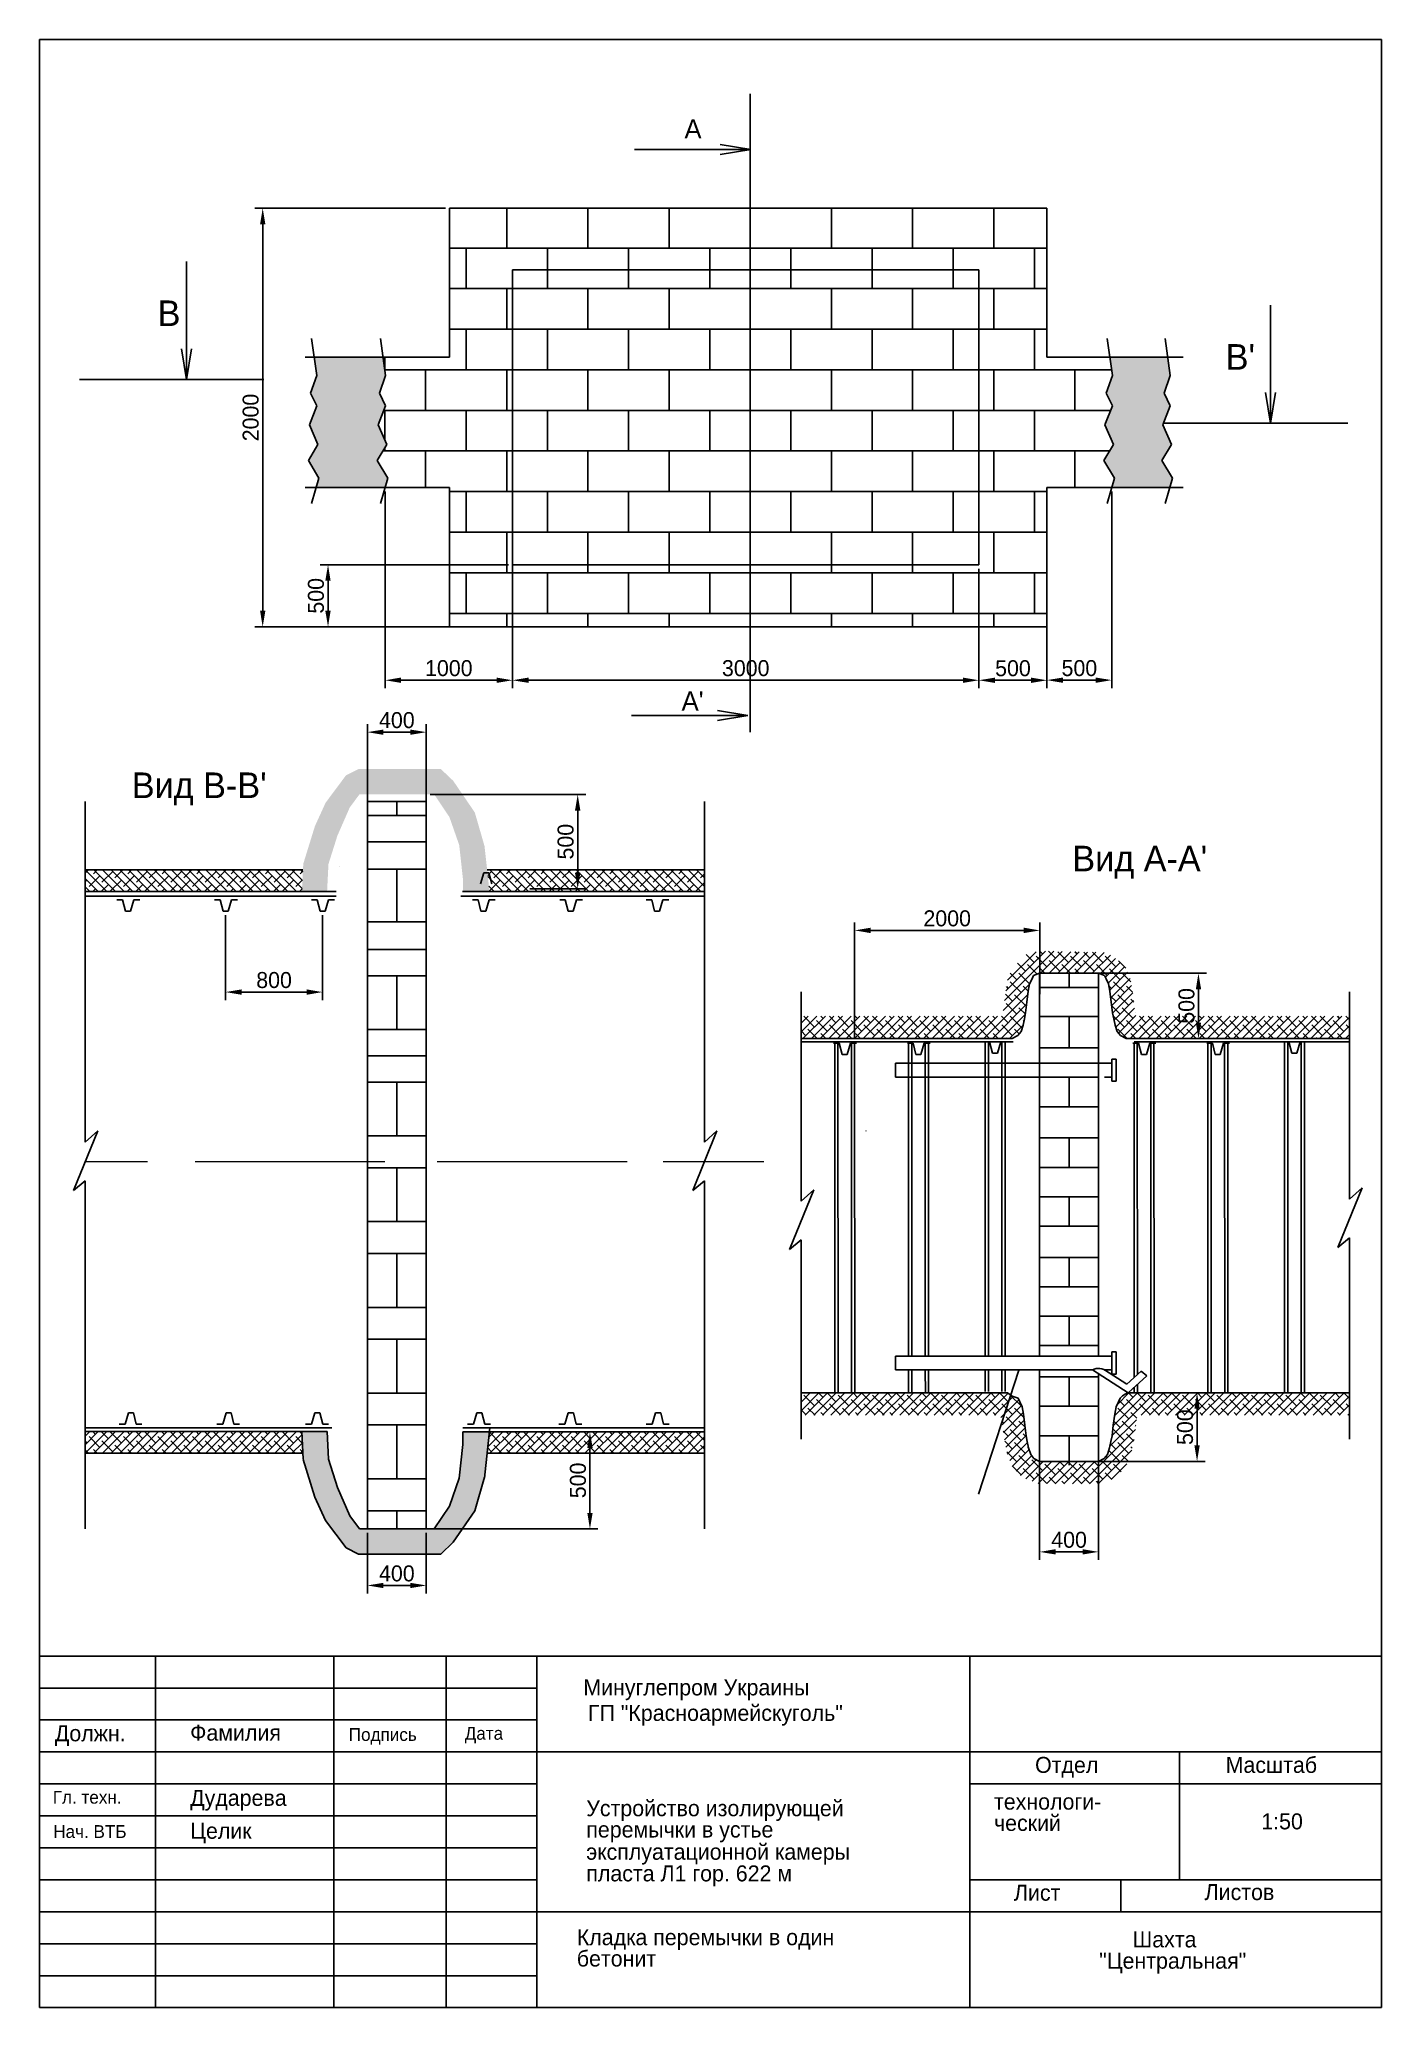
# Model space of a CAD drawing. Header units: millimetres. Extents: x 337 to 547, y -59 to 249.
import ezdxf

# ---------------------------------------------------------------- set-up
doc = ezdxf.new("R2010")
doc.units = ezdxf.units.MM
doc.dimstyles.new('ISO-25', dxfattribs={"dimtxt": 2.5, "dimasz": 2.5, "dimexe": 1.25, "dimexo": 0.625, "dimtad": 1, "dimtxsty": 'Standard', "dimcen": 2.5, "dimadec": 0, "dimazin": 0, "dimtfac": 1, "dimtmove": 0, "dimatfit": 3, "dimfxl": 0, "dimarcsym": 0})
pattern_1 = [(45, (0, -94.5525), (-0.6735192, 0.6735192), []), (135, (0, -94.5525), (-2.0205576, 0.6735192), [2.38125, -1.42875])]
pattern_2 = [(0, (16.1476, 0), (0, 6.35), []), (90, (16.148, 0), (-12.7, 8e-16), [6.35, -6.35]), (90, (22.498, 0), (-12.7, 8e-16), [-6.35, 6.35])]
pattern_3 = [(315, (0, 145.9834), (-0.6735192, -0.6735192), []), (225, (0, 145.9834), (-2.0205576, -0.6735192), [2.38125, -1.42875])]

# ---------------------------------------------------------------- blocks, each defined once
blk = doc.blocks.new('*D2')
at = {"color": 0, "lineweight": -2}
for p, q in [((365.86, 111.56), (365.86, 98.26)), ((381.04, 111.56), (381.04, 98.26)), ((368.36, 99.51), (378.54, 99.51))]:
    blk.add_line(p, q, dxfattribs=at)
at = {"color": 0}
for points in [[(368.36, 99.93), (368.36, 99.09), (365.86, 99.51)], [(378.54, 99.93), (378.54, 99.09), (381.04, 99.51)]]:
    blk.add_solid(points, dxfattribs=at)
at = {"layer": 'Defpoints', "color": 0}
for p in [(365.86, 112.19), (381.04, 112.19), (381.04, 99.51)]:
    blk.add_point(p, dxfattribs=at)
at = {"color": 0, "insert": (373.45, 101.38), "char_height": 2.5, "attachment_point": 5}
blk.add_mtext('800', dxfattribs=at)
blk = doc.blocks.new('*D4')
at = {"color": 0, "lineweight": -2}
for p, q in [((403.62, 30.71), (424.12, 30.71)), ((422.87, 18.02), (422.87, 28.21)), ((397.89, 15.52), (424.12, 15.52))]:
    blk.add_line(p, q, dxfattribs=at)
at = {"color": 0}
for points in [[(422.46, 28.21), (423.29, 28.21), (422.87, 30.71)], [(422.46, 18.02), (423.29, 18.02), (422.87, 15.52)]]:
    blk.add_solid(points, dxfattribs=at)
at = {"layer": 'Defpoints', "color": 0}
for p in [(403, 30.71), (422.87, 30.71), (397.27, 15.52)]:
    blk.add_point(p, dxfattribs=at)
at = {"color": 0, "insert": (421, 23.12), "char_height": 2.5, "attachment_point": 5, "rotation": 90}
blk.add_mtext('500', dxfattribs=at)
blk = doc.blocks.new('*D5')
at = {"color": 0, "lineweight": -2}
for p, q in [((388.05, 14.9), (388.05, 5.44)), ((397.27, 14.9), (397.27, 5.44)), ((390.55, 6.69), (394.77, 6.69))]:
    blk.add_line(p, q, dxfattribs=at)
at = {"color": 0}
for points in [[(390.55, 7.1), (390.55, 6.27), (388.05, 6.69)], [(394.77, 7.1), (394.77, 6.27), (397.27, 6.69)]]:
    blk.add_solid(points, dxfattribs=at)
at = {"layer": 'Defpoints', "color": 0}
for p in [(388.05, 15.52), (397.27, 15.52), (397.27, 6.69)]:
    blk.add_point(p, dxfattribs=at)
at = {"color": 0, "insert": (392.66, 8.56), "char_height": 2.5, "attachment_point": 5}
blk.add_mtext('400', dxfattribs=at)
blk = doc.blocks.new('*D8')
at = {"color": 0, "lineweight": -2}
for p, q in [((499.59, 102.45), (519.32, 102.45)), ((518.07, 99.95), (518.07, 94.74)), ((508.46, 92.24), (519.32, 92.24))]:
    blk.add_line(p, q, dxfattribs=at)
at = {"color": 0}
for points in [[(517.66, 99.95), (518.49, 99.95), (518.07, 102.45)], [(517.66, 94.74), (518.49, 94.74), (518.07, 92.24)]]:
    blk.add_solid(points, dxfattribs=at)
at = {"layer": 'Defpoints', "color": 0}
for p in [(498.96, 102.45), (507.84, 92.24), (518.07, 92.24)]:
    blk.add_point(p, dxfattribs=at)
at = {"color": 0, "insert": (516.2, 97.35), "char_height": 2.5, "attachment_point": 5, "rotation": 90}
blk.add_mtext('500', dxfattribs=at)
blk = doc.blocks.new('*D9')
at = {"color": 0, "lineweight": -2}
for p, q in [((493.22, 27.24), (493.22, 10.69)), ((502.44, 27.24), (502.44, 10.69)), ((495.72, 11.94), (499.94, 11.94))]:
    blk.add_line(p, q, dxfattribs=at)
at = {"color": 0}
for points in [[(495.72, 12.36), (495.72, 11.53), (493.22, 11.94)], [(499.94, 12.36), (499.94, 11.53), (502.44, 11.94)]]:
    blk.add_solid(points, dxfattribs=at)
at = {"layer": 'Defpoints', "color": 0}
for p in [(493.22, 27.86), (502.44, 27.86), (502.44, 11.94)]:
    blk.add_point(p, dxfattribs=at)
at = {"color": 0, "insert": (497.83, 13.82), "char_height": 2.5, "attachment_point": 5}
blk.add_mtext('400', dxfattribs=at)
blk = doc.blocks.new('*D10')
at = {"color": 0, "lineweight": -2}
for p, q in [((517.85, 28.59), (517.85, 34.32)), ((518.15, 36.82), (519.1, 36.82)), ((500.68, 26.09), (519.1, 26.09))]:
    blk.add_line(p, q, dxfattribs=at)
at = {"color": 0}
for points in [[(517.44, 34.32), (518.27, 34.32), (517.85, 36.82)], [(517.44, 28.59), (518.27, 28.59), (517.85, 26.09)]]:
    blk.add_solid(points, dxfattribs=at)
at = {"layer": 'Defpoints', "color": 0}
for p in [(517.53, 36.82), (517.85, 36.82), (500.06, 26.09)]:
    blk.add_point(p, dxfattribs=at)
at = {"color": 0, "insert": (515.98, 31.45), "char_height": 2.5, "attachment_point": 5, "rotation": 90}
blk.add_mtext('500', dxfattribs=at)
blk = doc.blocks.new('*D11')
at = {"color": 0, "lineweight": -2}
for p, q in [((464.28, 92.14), (464.28, 110.41)), ((490.75, 109.16), (466.78, 109.16)), ((493.25, 99.2), (493.25, 110.41))]:
    blk.add_line(p, q, dxfattribs=at)
at = {"color": 0}
for points in [[(466.78, 109.58), (466.78, 108.74), (464.28, 109.16)], [(490.75, 109.58), (490.75, 108.74), (493.25, 109.16)]]:
    blk.add_solid(points, dxfattribs=at)
at = {"layer": 'Defpoints', "color": 0}
for p in [(464.28, 109.16), (493.25, 98.57), (464.28, 91.51)]:
    blk.add_point(p, dxfattribs=at)
at = {"color": 0, "insert": (478.76, 111.03), "char_height": 2.5, "attachment_point": 5}
blk.add_mtext('2000', dxfattribs=at)
blk = doc.blocks.new('*D17')
at = {"color": 0, "lineweight": -2}
for p, q in [((400.27, 222.12), (370.42, 222.12)), ((371.67, 219.62), (371.67, 159.15)), ((400.27, 156.65), (370.42, 156.65))]:
    blk.add_line(p, q, dxfattribs=at)
at = {"color": 0}
for points in [[(371.26, 219.62), (372.09, 219.62), (371.67, 222.12)], [(371.26, 159.15), (372.09, 159.15), (371.67, 156.65)]]:
    blk.add_solid(points, dxfattribs=at)
at = {"layer": 'Defpoints', "color": 0}
for p in [(400.89, 222.12), (371.67, 156.65), (400.89, 156.65)]:
    blk.add_point(p, dxfattribs=at)
at = {"color": 0, "insert": (369.8, 189.39), "char_height": 2.5, "attachment_point": 5, "rotation": 90}
blk.add_mtext('2000', dxfattribs=at)
blk = doc.blocks.new('*D19')
at = {"color": 0, "lineweight": -2}
for p, q in [((410.76, 165.73), (410.76, 147.04)), ((483.72, 165.73), (483.72, 147.04)), ((413.26, 148.29), (481.22, 148.29))]:
    blk.add_line(p, q, dxfattribs=at)
at = {"color": 0}
for points in [[(413.26, 148.71), (413.26, 147.88), (410.76, 148.29)], [(481.22, 148.71), (481.22, 147.88), (483.72, 148.29)]]:
    blk.add_solid(points, dxfattribs=at)
at = {"layer": 'Defpoints', "color": 0}
for p in [(410.76, 166.35), (483.72, 166.35), (483.72, 148.29)]:
    blk.add_point(p, dxfattribs=at)
at = {"color": 0, "insert": (447.24, 150.17), "char_height": 2.5, "attachment_point": 5}
blk.add_mtext('3000', dxfattribs=at)
blk = doc.blocks.new('*D20')
at = {"color": 0, "lineweight": -2}
for p, q in [((390.81, 177.81), (390.81, 147.04)), ((410.76, 177.18), (410.76, 147.04)), ((393.31, 148.29), (408.26, 148.29))]:
    blk.add_line(p, q, dxfattribs=at)
at = {"color": 0}
for points in [[(393.31, 148.71), (393.31, 147.88), (390.81, 148.29)], [(408.26, 148.71), (408.26, 147.88), (410.76, 148.29)]]:
    blk.add_solid(points, dxfattribs=at)
at = {"layer": 'Defpoints', "color": 0}
for p in [(390.81, 178.44), (410.76, 177.8), (410.76, 148.29)]:
    blk.add_point(p, dxfattribs=at)
at = {"color": 0, "insert": (400.79, 150.17), "char_height": 2.5, "attachment_point": 5}
blk.add_mtext('1000', dxfattribs=at)
blk = doc.blocks.new('*D21')
at = {"color": 0, "lineweight": -2}
for p, q in [((410.14, 166.35), (380.64, 166.35)), ((381.89, 163.85), (381.89, 159.15)), ((410.14, 156.65), (380.64, 156.65))]:
    blk.add_line(p, q, dxfattribs=at)
at = {"color": 0}
for points in [[(381.47, 163.85), (382.3, 163.85), (381.89, 166.35)], [(381.47, 159.15), (382.3, 159.15), (381.89, 156.65)]]:
    blk.add_solid(points, dxfattribs=at)
at = {"layer": 'Defpoints', "color": 0}
for p in [(410.76, 166.35), (381.89, 156.65), (410.76, 156.65)]:
    blk.add_point(p, dxfattribs=at)
at = {"color": 0, "insert": (380.01, 161.5), "char_height": 2.5, "attachment_point": 5, "rotation": 90}
blk.add_mtext('500', dxfattribs=at)
blk = doc.blocks.new('*D22')
at = {"color": 0, "lineweight": -2}
for p, q in [((483.72, 156.02), (483.72, 147.04)), ((494.37, 156.02), (494.37, 147.04)), ((491.87, 148.29), (486.22, 148.29))]:
    blk.add_line(p, q, dxfattribs=at)
at = {"color": 0}
for points in [[(486.22, 148.7), (486.22, 147.87), (483.72, 148.29)], [(491.87, 148.7), (491.87, 147.87), (494.37, 148.29)]]:
    blk.add_solid(points, dxfattribs=at)
at = {"layer": 'Defpoints', "color": 0}
for p in [(483.72, 156.65), (494.37, 156.65), (483.72, 148.29)]:
    blk.add_point(p, dxfattribs=at)
at = {"color": 0, "insert": (489.05, 150.16), "char_height": 2.5, "attachment_point": 5}
blk.add_mtext('500', dxfattribs=at)
blk = doc.blocks.new('*D23')
at = {"color": 0, "lineweight": -2}
for p, q in [((494.37, 177.18), (494.37, 147.06)), ((504.5, 177.81), (504.5, 147.06)), ((502, 148.31), (496.87, 148.31))]:
    blk.add_line(p, q, dxfattribs=at)
at = {"color": 0}
for points in [[(496.87, 148.72), (496.87, 147.89), (494.37, 148.31)], [(502, 148.72), (502, 147.89), (504.5, 148.31)]]:
    blk.add_solid(points, dxfattribs=at)
at = {"layer": 'Defpoints', "color": 0}
for p in [(494.37, 177.8), (504.5, 178.44), (494.37, 148.31)]:
    blk.add_point(p, dxfattribs=at)
at = {"color": 0, "insert": (499.44, 150.18), "char_height": 2.5, "attachment_point": 5}
blk.add_mtext('500', dxfattribs=at)
blk = doc.blocks.new('*D25')
at = {"color": 0, "lineweight": -2}
for p, q in [((397.89, 130.41), (422.2, 130.41)), ((420.95, 127.91), (420.95, 118.17)), ((413.49, 115.67), (422.2, 115.67))]:
    blk.add_line(p, q, dxfattribs=at)
at = {"color": 0}
for points in [[(420.53, 127.91), (421.37, 127.91), (420.95, 130.41)], [(420.53, 118.17), (421.37, 118.17), (420.95, 115.67)]]:
    blk.add_solid(points, dxfattribs=at)
at = {"layer": 'Defpoints', "color": 0}
for p in [(397.27, 130.41), (412.87, 115.67), (420.95, 115.67)]:
    blk.add_point(p, dxfattribs=at)
at = {"color": 0, "insert": (419.07, 123.04), "char_height": 2.5, "attachment_point": 5, "rotation": 90}
blk.add_mtext('500', dxfattribs=at)
blk = doc.blocks.new('*D26')
at = {"color": 0, "lineweight": -2}
for p, q in [((388.05, 129.96), (388.05, 141.42)), ((390.55, 140.17), (394.77, 140.17)), ((397.27, 129.96), (397.27, 141.42))]:
    blk.add_line(p, q, dxfattribs=at)
at = {"color": 0}
for points in [[(390.55, 140.58), (390.55, 139.75), (388.05, 140.17)], [(394.77, 140.58), (394.77, 139.75), (397.27, 140.17)]]:
    blk.add_solid(points, dxfattribs=at)
at = {"layer": 'Defpoints', "color": 0}
for p in [(397.27, 140.17), (388.05, 129.33), (397.27, 129.33)]:
    blk.add_point(p, dxfattribs=at)
at = {"color": 0, "insert": (392.66, 142.04), "char_height": 2.5, "attachment_point": 5}
blk.add_mtext('400', dxfattribs=at)

msp = doc.modelspace()

# ---------------------------------------------------------------- hatches: boundary and pattern name
h = msp.add_hatch()
h.set_pattern_fill('BRICK', color=256, style=0)
h.set_pattern_definition(pattern_2)
h.paths.add_polyline_path([(456.148, 166.352), (456.148, 158.817), (456.148, 156.649), (494.368, 156.649), (494.368, 178.439), (504.502, 178.439), (504.928, 179.895), (503.284, 182.686), (504.763, 185.149), (503.449, 188.269), (504.599, 191.224), (503.613, 193.194), (504.599, 195.985), (504.194, 198.817), (494.368, 198.817), (494.368, 222.123), (456.148, 222.123), (456.148, 212.514), (483.722, 212.514), (483.722, 166.352)])
h.paths.add_polyline_path([(410.761, 166.352), (410.761, 212.514), (456.148, 212.514), (456.148, 222.123), (400.891, 222.123), (400.891, 198.817), (390.501, 198.817), (390.906, 195.985), (389.92, 193.194), (390.906, 191.224), (389.756, 188.269), (391.07, 185.149), (389.591, 182.686), (391.234, 179.895), (390.809, 178.439), (400.891, 178.439), (400.891, 156.649), (456.148, 156.649), (456.148, 158.898), (456.148, 166.352)])
h = msp.add_hatch()
h.set_pattern_fill('BRICK', color=256, style=0)
h.set_pattern_definition(pattern_2)
h.paths.add_polyline_path([(447.947, 212.514), (410.761, 212.514), (410.761, 166.352), (447.947, 166.352)])
h.paths.add_polyline_path([(483.722, 212.514), (447.947, 212.514), (447.947, 166.352), (483.722, 166.352)])
for points in [[(380.131, 191.224), (378.98, 188.269), (380.295, 185.149), (378.816, 182.686), (380.459, 179.895), (380.034, 178.439), (390.809, 178.439), (391.234, 179.895), (389.591, 182.686), (391.07, 185.149), (389.756, 188.269), (390.906, 191.224), (389.92, 193.194), (390.906, 195.985), (390.501, 198.817), (379.726, 198.817), (380.131, 195.985), (379.145, 193.194)], [(512.685, 193.194), (513.671, 195.985), (513.266, 198.817), (504.194, 198.817), (504.599, 195.985), (503.613, 193.194), (504.599, 191.224), (503.449, 188.269), (504.763, 185.149), (503.284, 182.686), (504.928, 179.895), (504.502, 178.439), (513.575, 178.439), (514, 179.895), (512.357, 182.686), (513.835, 185.149), (512.521, 188.269), (513.671, 191.224)], [(381.744, 115.236), (377.802, 115.236), (378.022, 119.587), (379.847, 125.485), (381.514, 129.133), (384.711, 133.423), (386.639, 134.386), (399.557, 134.386), (401.485, 132.55), (404.852, 127.618), (406.375, 122.355), (407.156, 115.269), (402.999, 115.27), (402.999, 117.219), (402.415, 122.521), (400.881, 126.898), (398.486, 130.46), (386.832, 130.46), (385.298, 128.409), (383.355, 123.964), (381.961, 119.54)], [(381.744, 30.747), (377.802, 30.747), (378.022, 26.396), (379.847, 20.498), (381.514, 16.85), (384.711, 12.561), (386.639, 11.598), (399.557, 11.598), (401.485, 13.434), (404.852, 18.365), (406.375, 23.629), (407.156, 30.714), (402.999, 30.713), (402.999, 28.764), (402.415, 23.462), (400.881, 19.086), (398.486, 15.523), (386.832, 15.523), (385.298, 17.574), (383.355, 22.02), (381.961, 26.443)]]:
    msp.add_hatch(color=256).paths.add_polyline_path(points)
h = msp.add_hatch()
h.set_pattern_fill('ANSI38', color=256, scale=0.3, style=0)
h.set_pattern_definition(pattern_3)
h.paths.add_polyline_path([(377.802, 115.236), (343.894, 115.236), (343.894, 118.625), (377.973, 118.617)])
h = msp.add_hatch()
h.set_pattern_fill('ANSI38', color=256, scale=0.3, style=0)
h.set_pattern_definition(pattern_3)
h.paths.add_polyline_path([(440.78, 115.261), (407.156, 115.269), (406.786, 118.624), (440.78, 118.616)])
h = msp.add_hatch()
h.set_pattern_fill('ANSI38', color=256, scale=0.3, style=0)
h.set_pattern_definition(pattern_1)
h.paths.add_polyline_path([(507.697, 100.104), (507.443, 101.459), (506.806, 103.06), (506.379, 103.813), (503.743, 105.687), (493.233, 105.954), (491.151, 105.428), (488.961, 103.216), (488.252, 101.555), (488.004, 100.315), (487.756, 98.334), (487.568, 96.781), (487.369, 95.741), (455.91, 95.741), (455.91, 92.241), (488.924, 92.241), (489.817, 92.716), (490.315, 93.354), (490.648, 94.351), (490.849, 95.348), (491.029, 96.243), (491.23, 97.913), (491.44, 99.653), (491.661, 100.799), (492.035, 101.587), (492.288, 102.12), (493.224, 102.455), (502.443, 102.455), (503.379, 102.12), (503.632, 101.587), (504.006, 100.799), (504.227, 99.653), (504.437, 97.913), (504.638, 96.243), (504.819, 95.348), (505.019, 94.351), (505.352, 93.354), (505.85, 92.716), (506.743, 92.241), (541.703, 92.241), (541.703, 95.741), (508.31, 95.741), (508.25, 96.039), (508.096, 96.799), (507.911, 98.333)])
h = msp.add_hatch()
h.set_pattern_fill('ANSI38', color=256, scale=0.3, style=0)
h.set_pattern_definition(pattern_1)
h.paths.add_polyline_path([(490.109, 35.431), (489.856, 35.964), (488.919, 36.299), (488.192, 36.815), (455.91, 36.808), (455.91, 33.308), (486.754, 33.315), (487.253, 32.884), (487.441, 31.337), (487.863, 28.525), (488.166, 27.138), (489.009, 25.155), (490.573, 23.556), (493.055, 22.617), (502.443, 22.587), (504.911, 23.441), (506.55, 24.997), (507.472, 27.047), (508.024, 29.667), (508.227, 31.337), (508.428, 32.996), (508.582, 33.32), (541.703, 33.328), (541.703, 36.828), (506.951, 36.82), (506.581, 36.601), (506.209, 36.343), (505.812, 35.964), (505.558, 35.431), (505.184, 34.644), (504.963, 33.498), (504.752, 31.758), (504.55, 30.088), (504.369, 29.193), (504.168, 28.196), (503.834, 27.199), (503.336, 26.561), (502.443, 26.087), (493.224, 26.087), (492.331, 26.561), (491.833, 27.199), (491.499, 28.196), (491.298, 29.193), (491.117, 30.088), (490.915, 31.758), (490.704, 33.498), (490.483, 34.644)])
h = msp.add_hatch()
h.set_pattern_fill('ANSI38', color=256, scale=0.3, style=0)
h.paths.add_polyline_path([(377.802, 30.747), (343.894, 30.747), (343.894, 27.358), (377.973, 27.366)])
h = msp.add_hatch()
h.set_pattern_fill('ANSI38', color=256, scale=0.3, style=0)
h.paths.add_polyline_path([(440.78, 30.722), (407.156, 30.714), (406.786, 27.359), (440.78, 27.367)])

# ---------------------------------------------------------------- linework, layer by layer
for p, q in [((336.73, 248.545), (546.73, 248.545)), ((336.73, 248.545), (336.73, -59.354)), ((546.73, 248.545), (546.73, -59.354)), ((447.947, 240), (447.947, 140.175)), ((448.042, 231.315), (429.824, 231.315)), ((448.042, 231.315), (443.266, 232.102)), ((448.042, 231.315), (443.266, 230.528)), ((400.891, 222.123), (494.368, 222.123)), ((400.891, 198.817), (400.891, 222.123)), ((494.368, 222.123), (494.368, 198.817)), ((359.756, 195.349), (359.756, 213.776)), ((529.332, 188.521), (529.332, 206.948)), ((379.309, 201.732), (380.131, 195.985)), ((390.084, 201.732), (390.906, 195.985)), ((503.777, 201.732), (504.599, 195.985)), ((512.85, 201.732), (513.671, 195.985)), ((359.756, 195.349), (358.969, 200.125)), ((359.756, 195.349), (360.543, 200.125)), ((378.338, 198.817), (400.891, 198.817)), ((494.368, 198.817), (515.662, 198.817)), ((371.847, 195.345), (343.016, 195.345)), ((380.131, 195.985), (379.145, 193.194)), ((390.906, 195.985), (389.92, 193.194)), ((504.599, 195.985), (503.613, 193.194)), ((513.671, 195.985), (512.685, 193.194)), ((380.131, 191.224), (378.98, 188.269)), ((379.145, 193.194), (380.131, 191.224)), ((390.906, 191.224), (389.756, 188.269)), ((389.92, 193.194), (390.906, 191.224)), ((504.599, 191.224), (503.449, 188.269)), ((503.613, 193.194), (504.599, 191.224)), ((513.671, 191.224), (512.521, 188.269)), ((512.685, 193.194), (513.671, 191.224)), ((529.332, 188.521), (528.545, 193.297)), ((529.332, 188.521), (530.119, 193.297)), ((378.98, 188.269), (380.295, 185.149)), ((389.756, 188.269), (391.07, 185.149)), ((503.449, 188.269), (504.763, 185.149)), ((512.521, 188.269), (513.835, 185.149)), ((541.423, 188.517), (512.592, 188.517)), ((380.295, 185.149), (378.816, 182.686)), ((391.07, 185.149), (389.591, 182.686)), ((504.763, 185.149), (503.284, 182.686)), ((513.835, 185.149), (512.357, 182.686)), ((378.816, 182.686), (380.459, 179.895)), ((389.591, 182.686), (391.234, 179.895)), ((503.284, 182.686), (504.928, 179.895)), ((512.357, 182.686), (514, 179.895)), ((380.459, 179.895), (379.309, 175.955)), ((391.234, 179.895), (390.084, 175.955)), ((504.928, 179.895), (503.777, 175.955)), ((514, 179.895), (512.85, 175.955)), ((378.338, 178.439), (400.891, 178.439)), ((400.891, 156.649), (400.891, 178.439)), ((494.368, 178.439), (515.662, 178.439)), ((494.368, 178.439), (494.368, 156.649)), ((494.368, 156.649), (400.891, 156.649)), ((447.595, 142.758), (429.377, 142.758)), ((447.595, 142.758), (442.819, 143.545)), ((447.595, 142.758), (442.819, 141.971)), ((343.894, 129.332), (343.894, 76.019)), ((388.05, 130.503), (388.05, 15.523)), ((388.05, 129.332), (397.269, 129.332)), ((392.659, 129.332), (392.659, 127.141)), ((397.269, 130.556), (397.269, 15.523)), ((440.78, 129.332), (440.78, 76.019)), ((388.05, 127.141), (397.269, 127.141)), ((388.05, 123.025), (397.269, 123.025)), ((343.894, 118.625), (377.973, 118.617)), ((383.659, 119.182), (383.659, 119.182)), ((388.05, 118.724), (397.269, 118.724)), ((392.659, 118.724), (392.659, 110.491)), ((405.736, 116.431), (406.264, 118.187)), ((406.264, 118.187), (407.055, 118.187)), ((406.786, 118.624), (440.78, 118.616)), ((407.055, 118.187), (407.495, 116.431)), ((343.894, 115.22), (383.159, 115.22)), ((343.894, 114.54), (383.159, 114.54)), ((349.753, 113.943), (348.874, 113.943)), ((350.193, 112.187), (349.753, 113.943)), ((351.512, 113.943), (350.984, 112.187)), ((352.441, 113.943), (351.512, 113.943)), ((365.029, 113.943), (364.149, 113.943)), ((365.468, 112.187), (365.029, 113.943)), ((366.787, 113.943), (366.26, 112.187)), ((367.717, 113.943), (366.787, 113.943)), ((380.204, 113.943), (379.325, 113.943)), ((380.644, 112.187), (380.204, 113.943)), ((381.963, 113.943), (381.435, 112.187)), ((382.892, 113.943), (381.963, 113.943)), ((402.648, 114.54), (440.78, 114.54)), ((402.923, 115.22), (440.78, 115.22)), ((405.363, 113.943), (404.484, 113.943)), ((405.803, 112.187), (405.363, 113.943)), ((407.122, 113.943), (406.594, 112.187)), ((408.051, 113.943), (407.122, 113.943)), ((419.016, 113.943), (418.137, 113.943)), ((419.456, 112.187), (419.016, 113.943)), ((420.775, 113.943), (420.248, 112.187)), ((421.704, 113.943), (420.775, 113.943)), ((432.53, 113.943), (431.65, 113.943)), ((432.97, 112.187), (432.53, 113.943)), ((434.289, 113.943), (433.761, 112.187)), ((435.218, 113.943), (434.289, 113.943)), ((350.984, 112.187), (350.193, 112.187)), ((366.26, 112.187), (365.468, 112.187)), ((381.435, 112.187), (380.644, 112.187)), ((406.594, 112.187), (405.803, 112.187)), ((420.248, 112.187), (419.456, 112.187)), ((433.761, 112.187), (432.97, 112.187)), ((388.05, 110.491), (397.269, 110.491)), ((388.05, 106.19), (397.269, 106.19)), ((388.05, 102.074), (397.269, 102.074)), ((392.659, 102.074), (392.659, 93.657)), ((492.035, 101.587), (492.288, 102.12)), ((492.288, 102.12), (493.224, 102.455)), ((493.224, 102.455), (493.224, 42.582)), ((493.224, 102.455), (502.443, 102.455)), ((497.834, 102.455), (497.834, 100.225)), ((502.443, 102.455), (502.443, 42.582)), ((503.379, 102.12), (502.443, 102.455)), ((503.632, 101.587), (503.379, 102.12)), ((455.91, 99.563), (455.91, 66.81)), ((491.23, 97.913), (491.44, 99.653)), ((491.44, 99.653), (491.661, 100.799)), ((491.661, 100.799), (492.035, 101.587)), ((493.224, 100.225), (502.443, 100.225)), ((504.006, 100.799), (503.632, 101.587)), ((504.227, 99.653), (504.006, 100.799)), ((504.437, 97.913), (504.227, 99.653)), ((541.703, 99.562), (541.703, 67.128)), ((490.849, 95.348), (491.029, 96.243)), ((491.029, 96.243), (491.23, 97.913)), ((493.224, 95.671), (502.443, 95.671)), ((497.834, 95.671), (497.834, 90.783)), ((504.638, 96.243), (504.437, 97.913)), ((504.819, 95.348), (504.638, 96.243)), ((388.05, 93.657), (397.269, 93.657)), ((488.924, 92.241), (489.817, 92.716)), ((489.817, 92.716), (490.315, 93.354)), ((490.315, 93.354), (490.648, 94.351)), ((490.648, 94.351), (490.849, 95.348)), ((505.019, 94.351), (504.819, 95.348)), ((505.352, 93.354), (505.019, 94.351)), ((505.85, 92.716), (505.352, 93.354)), ((506.743, 92.241), (505.85, 92.716)), ((388.05, 89.54), (397.269, 89.54)), ((455.91, 92.241), (488.924, 92.241)), ((455.91, 91.726), (489.06, 91.726)), ((461.869, 91.513), (460.989, 91.513)), ((461.174, 91.513), (461.187, 36.82)), ((461.674, 91.513), (461.687, 36.82)), ((462.308, 89.757), (461.869, 91.513)), ((463.1, 89.757), (462.308, 89.757)), ((463.627, 91.513), (463.1, 89.757)), ((464.556, 91.513), (463.627, 91.513)), ((463.782, 91.513), (463.795, 36.82)), ((464.282, 91.513), (464.295, 36.82)), ((473.414, 91.513), (472.535, 91.513)), ((472.72, 91.513), (472.731, 42.582)), ((473.22, 91.513), (473.231, 42.582)), ((473.854, 89.757), (473.414, 91.513)), ((474.645, 89.757), (473.854, 89.757)), ((475.173, 91.513), (474.645, 89.757)), ((476.102, 91.513), (475.173, 91.513)), ((475.328, 91.513), (475.339, 42.582)), ((475.828, 91.513), (475.839, 42.582)), ((485.396, 91.726), (484.517, 91.726)), ((484.702, 91.726), (484.713, 42.582)), ((485.202, 91.726), (485.213, 42.582)), ((485.836, 89.97), (485.396, 91.726)), ((486.627, 89.97), (485.836, 89.97)), ((487.155, 91.726), (486.627, 89.97)), ((488.084, 91.726), (487.155, 91.726)), ((487.31, 91.726), (487.321, 42.582)), ((487.81, 91.726), (487.821, 42.582)), ((493.224, 90.783), (502.443, 90.783)), ((506.743, 92.241), (541.703, 92.241)), ((506.743, 92.241), (541.703, 92.241)), ((506.743, 92.241), (541.703, 92.241)), ((506.743, 92.241), (541.703, 92.241)), ((508.7, 91.513), (507.82, 91.513)), ((508.005, 91.726), (541.703, 91.726)), ((508.005, 91.513), (508.017, 39.22)), ((508.505, 91.513), (508.517, 39.673)), ((509.139, 89.757), (508.7, 91.513)), ((509.931, 89.757), (509.139, 89.757)), ((510.459, 91.513), (509.931, 89.757)), ((511.388, 91.513), (510.459, 91.513)), ((510.613, 91.513), (510.626, 36.821)), ((511.113, 91.513), (511.126, 36.82)), ((520.245, 91.513), (519.366, 91.513)), ((519.551, 91.513), (519.564, 36.82)), ((520.051, 91.513), (520.064, 36.82)), ((520.685, 89.757), (520.245, 91.513)), ((521.476, 89.757), (520.685, 89.757)), ((522.004, 91.513), (521.476, 89.757)), ((522.933, 91.513), (522.004, 91.513)), ((522.159, 91.513), (522.172, 36.82)), ((522.659, 91.513), (522.672, 36.82)), ((532.227, 91.726), (531.348, 91.726)), ((531.533, 91.726), (531.546, 36.826)), ((532.033, 91.726), (532.046, 36.826)), ((532.667, 89.97), (532.227, 91.726)), ((533.458, 89.97), (532.667, 89.97)), ((533.986, 91.726), (533.458, 89.97)), ((534.915, 91.726), (533.986, 91.726)), ((534.141, 91.726), (534.154, 36.826)), ((534.641, 91.726), (534.654, 36.826)), ((470.696, 88.397), (504.532, 88.397)), ((470.696, 88.397), (470.696, 86.22)), ((470.696, 86.22), (501.486, 86.22)), ((503.369, 86.22), (504.532, 86.22)), ((504.541, 85.56), (504.541, 89.042)), ((504.541, 89.042), (505.181, 89.042)), ((505.181, 85.56), (505.181, 89.042)), ((388.05, 85.424), (397.269, 85.424)), ((392.659, 85.424), (392.659, 77.006)), ((493.224, 86.183), (502.443, 86.183)), ((497.834, 86.183), (497.834, 81.582)), ((504.541, 85.56), (505.181, 85.56)), ((493.224, 81.582), (502.443, 81.582)), ((493.224, 81.582), (502.443, 81.582)), ((345.856, 77.786), (342.065, 68.448)), ((343.894, 76.019), (345.856, 77.786)), ((388.05, 77.006), (397.269, 77.006)), ((442.742, 77.786), (438.951, 68.448)), ((440.78, 76.019), (442.742, 77.786)), ((466.023, 77.815), (466.068, 77.815)), ((493.224, 76.695), (502.443, 76.695)), ((497.834, 76.695), (497.834, 72.094)), ((388.05, 72.015), (397.269, 72.015)), ((392.659, 72.015), (392.659, 63.598)), ((493.224, 72.094), (502.443, 72.094)), ((342.065, 68.448), (343.894, 69.963)), ((343.894, 69.963), (343.894, 15.523)), ((438.951, 68.448), (440.78, 69.963)), ((440.78, 69.963), (440.78, 15.523)), ((457.872, 68.576), (454.081, 59.239)), ((455.91, 66.81), (457.872, 68.576)), ((543.665, 68.895), (539.874, 59.558)), ((541.703, 67.128), (543.665, 68.895)), ((493.224, 67.494), (502.443, 67.494)), ((497.834, 67.494), (497.834, 62.894)), ((388.05, 63.598), (397.269, 63.598)), ((493.224, 62.894), (502.443, 62.894)), ((493.224, 62.894), (502.443, 62.894)), ((388.05, 58.607), (397.269, 58.607)), ((392.659, 58.607), (392.659, 50.19)), ((454.081, 59.239), (455.91, 60.753)), ((455.91, 60.753), (455.91, 29.561)), ((539.874, 59.558), (541.703, 61.072)), ((541.703, 61.072), (541.703, 29.561)), ((493.224, 58.006), (502.443, 58.006)), ((497.834, 58.006), (497.834, 53.405)), ((493.224, 53.405), (502.443, 53.405)), ((388.05, 50.19), (397.269, 50.19)), ((493.224, 48.805), (502.443, 48.805)), ((497.834, 48.805), (497.834, 44.205)), ((388.05, 45.199), (397.269, 45.199)), ((392.659, 45.199), (392.659, 36.782)), ((493.224, 44.205), (502.443, 44.205)), ((493.224, 44.205), (502.443, 44.205)), ((504.541, 39.745), (504.541, 43.227)), ((504.541, 43.227), (505.181, 43.227)), ((505.181, 39.745), (505.181, 43.227)), ((470.696, 42.582), (504.532, 42.582)), ((470.696, 42.582), (470.696, 40.405)), ((470.696, 40.405), (501.486, 40.405)), ((472.732, 40.405), (472.733, 36.82)), ((473.232, 40.405), (473.233, 36.82)), ((475.34, 40.405), (475.341, 36.82)), ((475.84, 40.405), (475.841, 36.82)), ((489.972, 40.382), (483.646, 20.968)), ((484.714, 40.405), (484.715, 37.033)), ((485.214, 40.405), (485.215, 37.033)), ((487.322, 40.405), (487.322, 37.033)), ((487.822, 40.405), (487.822, 37.033)), ((493.224, 40.414), (493.224, 26.087)), ((501.472, 40.414), (507.052, 36.824)), ((503.352, 40.414), (506.851, 38.163)), ((503.369, 40.405), (504.532, 40.405)), ((506.851, 38.163), (509.098, 40.199)), ((509.098, 40.199), (509.979, 39.476)), ((493.224, 39.317), (502.443, 39.317)), ((497.834, 39.317), (497.834, 34.716)), ((502.443, 39.789), (502.443, 26.087)), ((504.541, 39.745), (505.181, 39.745)), ((507.052, 36.824), (509.979, 39.476)), ((508.018, 37.699), (508.018, 37.257)), ((508.018, 37.27), (508.018, 36.82)), ((508.518, 38.152), (508.518, 36.82)), ((388.05, 36.782), (397.269, 36.782)), ((455.91, 36.808), (488.192, 36.815)), ((488.919, 36.299), (488.192, 36.815)), ((489.856, 35.964), (488.919, 36.299)), ((490.109, 35.431), (489.856, 35.964)), ((490.483, 34.644), (490.109, 35.431)), ((490.704, 33.498), (490.483, 34.644)), ((493.224, 34.716), (502.443, 34.716)), ((504.963, 33.498), (505.184, 34.644)), ((505.184, 34.644), (505.558, 35.431)), ((505.558, 35.431), (505.812, 35.964)), ((505.812, 35.964), (506.209, 36.343)), ((506.209, 36.343), (506.581, 36.601)), ((506.581, 36.601), (506.951, 36.82)), ((506.951, 36.82), (541.703, 36.828)), ((382.498, 31.346), (343.894, 31.346)), ((349.21, 31.942), (350.139, 31.942)), ((350.139, 31.942), (350.667, 33.698)), ((350.667, 33.698), (351.458, 33.698)), ((351.458, 33.698), (351.898, 31.942)), ((351.898, 31.942), (352.777, 31.942)), ((364.486, 31.942), (365.415, 31.942)), ((365.415, 31.942), (365.942, 33.698)), ((365.942, 33.698), (366.734, 33.698)), ((366.734, 33.698), (367.174, 31.942)), ((367.174, 31.942), (368.053, 31.942)), ((378.387, 31.942), (379.316, 31.942)), ((379.316, 31.942), (379.843, 33.698)), ((379.843, 33.698), (380.635, 33.698)), ((380.635, 33.698), (381.075, 31.942)), ((381.075, 31.942), (381.954, 31.942)), ((388.05, 31.791), (397.269, 31.791)), ((392.659, 31.791), (392.659, 23.373)), ((440.78, 31.346), (402.978, 31.346)), ((403.732, 31.942), (404.661, 31.942)), ((404.661, 31.942), (405.189, 33.698)), ((405.189, 33.698), (405.981, 33.698)), ((405.981, 33.698), (406.42, 31.942)), ((406.357, 23.462), (407.225, 31.346)), ((406.42, 31.942), (407.3, 31.942)), ((418.022, 31.942), (418.952, 31.942)), ((418.952, 31.942), (419.479, 33.698)), ((419.479, 33.698), (420.271, 33.698)), ((420.271, 33.698), (420.71, 31.942)), ((420.71, 31.942), (421.59, 31.942)), ((431.687, 31.942), (432.616, 31.942)), ((432.616, 31.942), (433.144, 33.698)), ((433.144, 33.698), (433.935, 33.698)), ((433.935, 33.698), (434.375, 31.942)), ((434.375, 31.942), (435.254, 31.942)), ((490.915, 31.758), (490.704, 33.498)), ((491.117, 30.088), (490.915, 31.758)), ((504.55, 30.088), (504.752, 31.758)), ((504.752, 31.758), (504.963, 33.498)), ((343.894, 30.747), (381.744, 30.747)), ((343.894, 30.747), (381.744, 30.747)), ((377.802, 30.747), (378.02, 26.443)), ((381.744, 30.747), (381.961, 26.443)), ((402.415, 23.462), (402.999, 28.764)), ((402.999, 30.713), (440.78, 30.722)), ((402.999, 28.764), (402.999, 30.713)), ((491.298, 29.193), (491.117, 30.088)), ((491.499, 28.196), (491.298, 29.193)), ((491.833, 27.199), (491.499, 28.196)), ((493.224, 30.116), (502.443, 30.116)), ((497.834, 30.116), (497.834, 25.516)), ((503.834, 27.199), (504.168, 28.196)), ((504.168, 28.196), (504.369, 29.193)), ((504.369, 29.193), (504.55, 30.088)), ((343.894, 27.358), (377.973, 27.366)), ((378.022, 26.396), (379.847, 20.498)), ((381.961, 26.443), (383.355, 22.02)), ((406.786, 27.359), (440.78, 27.367)), ((492.331, 26.561), (491.833, 27.199)), ((493.224, 26.087), (492.331, 26.561)), ((493.224, 26.087), (502.443, 26.087)), ((502.443, 26.087), (503.336, 26.561)), ((503.336, 26.561), (503.834, 27.199)), ((383.355, 22.02), (385.298, 17.574)), ((388.05, 23.373), (397.269, 23.373)), ((400.881, 19.086), (402.415, 23.462)), ((406.375, 23.629), (404.852, 18.365)), ((379.847, 20.498), (381.514, 16.85)), ((398.486, 15.523), (400.881, 19.086)), ((381.514, 16.85), (384.711, 12.561)), ((385.298, 17.574), (386.832, 15.523)), ((386.832, 15.523), (398.486, 15.523)), ((388.05, 18.382), (397.269, 18.382)), ((392.659, 18.382), (392.659, 15.523)), ((404.852, 18.365), (401.485, 13.434)), ((384.711, 12.561), (386.639, 11.598)), ((401.485, 13.434), (399.557, 11.598)), ((386.639, 11.598), (399.557, 11.598)), ((336.73, -4.354), (546.73, -4.354)), ((354.884, -4.354), (354.884, -59.354)), ((382.787, -4.354), (382.787, -59.354)), ((400.377, -4.354), (400.377, -59.354)), ((414.561, -4.354), (414.561, -59.354)), ((482.294, -4.354), (482.294, -59.354)), ((336.73, -9.354), (414.561, -9.354)), ((336.73, -14.354), (414.561, -14.354)), ((336.73, -19.354), (546.73, -19.354)), ((515.125, -19.354), (515.125, -39.354)), ((336.73, -24.354), (414.561, -24.354)), ((482.294, -24.354), (546.73, -24.354)), ((336.73, -29.354), (414.561, -29.354)), ((336.73, -34.354), (414.561, -34.354)), ((336.73, -39.354), (414.561, -39.354)), ((482.294, -39.354), (546.73, -39.354)), ((505.928, -39.354), (505.928, -44.354)), ((336.73, -44.354), (546.73, -44.354)), ((336.73, -49.354), (414.561, -49.354)), ((336.73, -54.354), (414.561, -54.354)), ((336.73, -59.354), (546.73, -59.354))]:
    msp.add_line(p, q)
at = {"lineweight": 25}
for p, q in [((410.761, 212.514), (483.722, 212.514)), ((410.761, 166.352), (410.761, 212.514)), ((483.722, 212.514), (483.722, 166.352)), ((483.722, 166.352), (410.761, 166.352))]:
    msp.add_line(p, q, dxfattribs=at)
at = {"lineweight": 5}
for p, q in [((343.894, 72.984), (353.625, 72.984)), ((361.098, 72.984), (390.802, 72.984)), ((398.987, 72.984), (428.691, 72.984)), ((434.321, 72.984), (450.067, 72.984))]:
    msp.add_line(p, q, dxfattribs=at)
msp.add_arc((502.412, 38.495), 2.136, 50.59311, 116.09433)

# ---------------------------------------------------------------- texts
for s, height, p in [('А', 3, (437.656, 233.041)), ('В', 4, (355.233, 203.699)), ("В'", 4, (522.332, 196.871)), ("А'", 3, (437.209, 143.548)), ("Вид В-В'", 4, (351.192, 129.863)), ("Вид А-А'", 4, (498.34, 118.404)), ('Минуглепром Украины', 2.5, (421.831, -10.509)), ('ГП "Красноармейскуголь"', 2.5, (422.558, -14.505)), ('Должн.', 2.5, (339.152, -17.691)), ('Фамилия', 2.5, (360.324, -17.595)), ('Подпись', 2, (385.138, -17.634)), ('Дата', 2, (403.281, -17.448)), ('Отдел', 2.5, (492.512, -22.631)), ('Масштаб', 2.5, (522.325, -22.631)), ('Гл. техн.', 2, (338.829, -27.442)), ('Дударева', 2.5, (360.324, -27.79)), ('Устройство изолирующей', 2.5, (422.3, -29.408)), ('технологи-', 2.5, (486.087, -28.378)), ('Целик', 2.5, (360.324, -32.939)), ('перемычки в устье', 2.5, (422.3, -32.741)), ('ческий', 2.5, (486.087, -31.712)), ('1:50', 2.5, (527.9, -31.464)), ('Нач. ВТБ', 2, (338.899, -32.807)), ('эксплуатационной камеры', 2.5, (422.3, -36.221)), ('пласта Л1 гор. 622 м', 2.5, (422.3, -39.603)), ('Лист', 2.5, (489.206, -42.625)), ('Листов', 2.5, (519.039, -42.527)), ('Кладка перемычки в один', 2.5, (420.817, -49.587)), ('Шахта', 2.5, (507.777, -49.931)), ('бетонит', 2.5, (420.817, -52.92)), ('"Центральная"', 2.5, (502.539, -53.264))]:
    msp.add_text(s, height=height).set_placement(p)

# ---------------------------------------------------------------- dimensions: what is measured, and where the dimension line sits
for base, p1, p2, text, picture, middle in [((371.673, 156.649), (400.891, 222.123), (400.891, 156.649), '2000', '*D17', (369.798, 189.386)), ((381.887, 156.649), (410.761, 166.352), (410.761, 156.649), '500', '*D21', (380.012, 161.5)), ((420.95, 115.675), (397.269, 130.415), (412.867, 115.675), '500', '*D25', (419.075, 123.045)), ((518.073, 92.241), (498.963, 102.455), (507.838, 92.241), '500', '*D8', (516.198, 97.348)), ((517.852, 36.822), (500.055, 26.087), (517.526, 36.822), '500', '*D10', (515.977, 31.455)), ((422.873, 30.713), (397.269, 15.523), (402.999, 30.713), '500', '*D4', (420.998, 23.118))]:
    dim = msp.add_linear_dim(base=base, p1=p1, p2=p2, angle=90, text=text, dimstyle='ISO-25')
    dim.commit()
    dim.dimension.update_dxf_attribs({"geometry": picture, "text_midpoint": middle})
for base, p1, p2, text, picture, middle in [((410.761, 148.293), (390.809, 178.439), (410.761, 177.8), '1000', '*D20', (400.785, 150.168)), ((494.368, 148.308), (504.502, 178.439), (494.368, 177.8), '500', '*D23', (499.435, 150.183)), ((483.722, 148.293), (410.761, 166.352), (483.722, 166.352), '3000', '*D19', (447.241, 150.168)), ((483.722, 148.285), (494.368, 156.649), (483.722, 156.649), '500', '*D22', (489.045, 150.16)), ((397.269, 140.168), (388.05, 129.332), (397.269, 129.332), '400', '*D26', (392.659, 142.043)), ((381.039, 99.51), (365.864, 112.187), (381.039, 112.187), '800', '*D2', (373.452, 101.385)), ((464.282, 109.159), (493.245, 98.572), (464.282, 91.513), '2000', '*D11', (478.764, 111.034)), ((502.443, 11.945), (493.224, 27.864), (502.443, 27.864), '400', '*D9', (497.834, 13.82)), ((397.269, 6.686), (388.05, 15.523), (397.269, 15.523), '400', '*D5', (392.659, 8.561))]:
    dim = msp.add_linear_dim(base=base, p1=p1, p2=p2, text=text, dimstyle='ISO-25')
    dim.commit()
    dim.dimension.update_dxf_attribs({"geometry": picture, "text_midpoint": middle})

doc.saveas('drawing.dxf')
